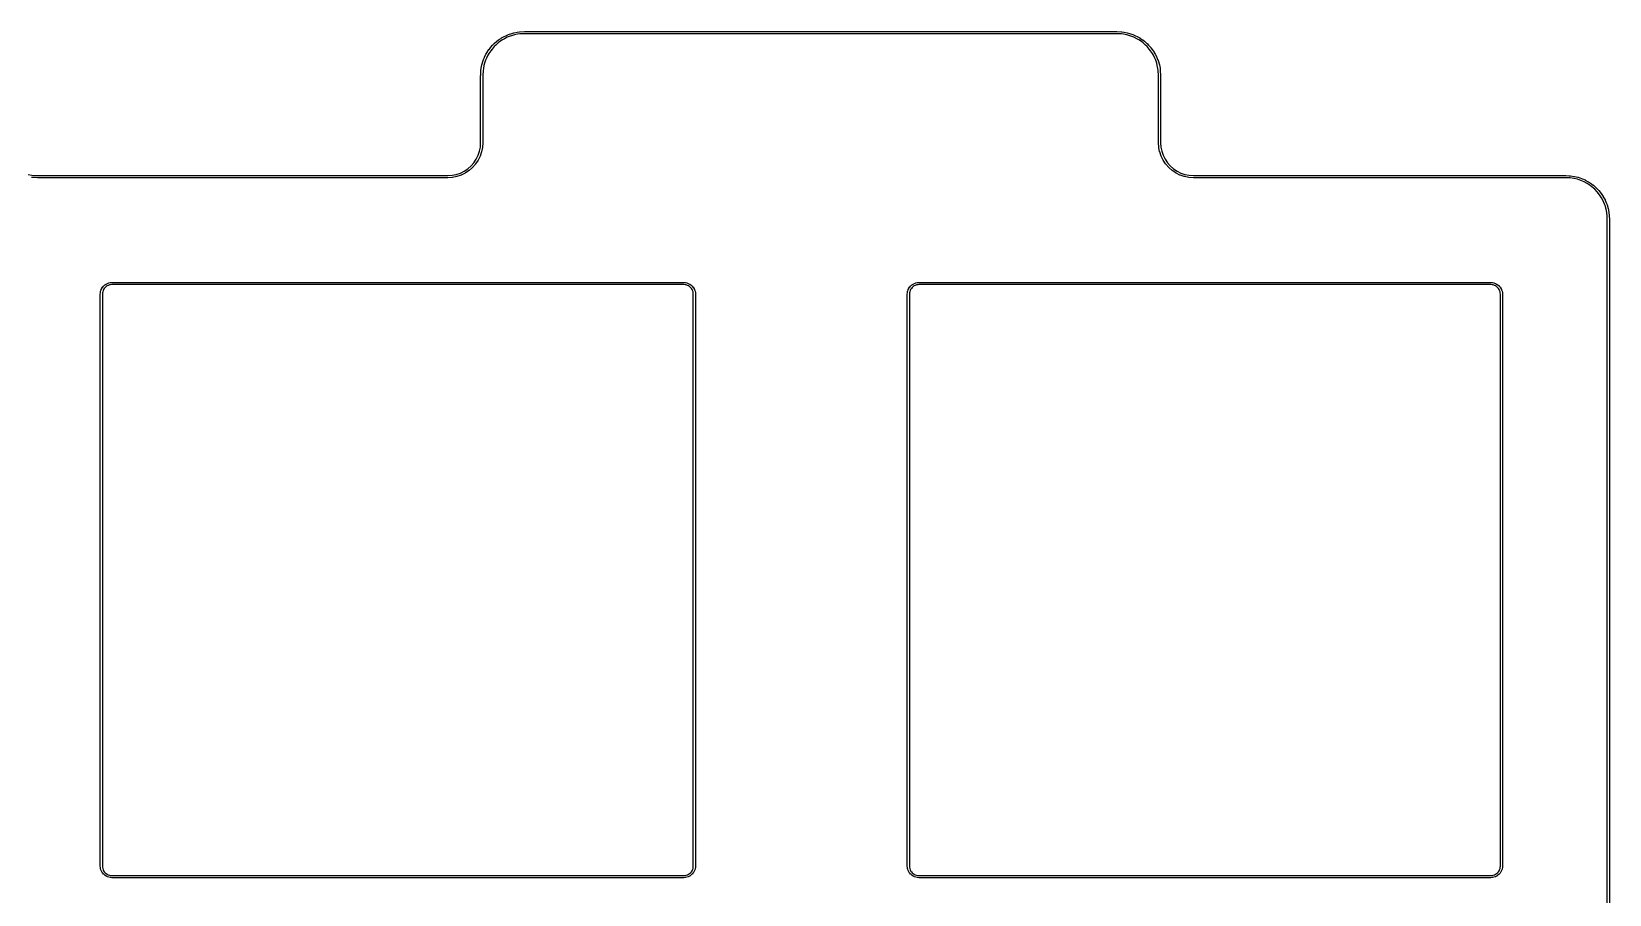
# Model space of a CAD drawing. Header units: millimetres. Extents: x 51 to 193, y -133 to -18.
# Drawn here: x 152.37 to 189.62, y -45.52 to -25.15 of the extents above; entities that cross this region are included whole.
import ezdxf

# ---------------------------------------------------------------- set-up
doc = ezdxf.new("R2010")
doc.units = ezdxf.units.MM
doc.layers.add('Edge.Cuts', color=254, linetype='CONTINUOUS', true_color=0xd0d2cd)

msp = doc.modelspace()

# ---------------------------------------------------------------- linework, layer by layer
at = {"layer": 'Edge.Cuts', "linetype": 'CONTINUOUS'}
for p, q in [((163.399125, -25.34631), (163.464334, -25.302739)), ((163.464334, -25.302739), (163.465101, -25.302421)), ((163.465101, -25.302421), (163.465724, -25.301875)), ((163.465724, -25.301875), (163.510988, -25.27574)), ((163.53527, -25.319455), (163.49144, -25.344761)), ((163.510988, -25.27574), (163.511773, -25.275473)), ((163.511773, -25.275473), (163.512431, -25.274969)), ((163.512431, -25.274969), (163.582771, -25.240282)), ((163.604152, -25.285487), (163.53527, -25.319455)), ((163.582771, -25.240282), (163.583571, -25.240067)), ((163.583571, -25.240067), (163.584261, -25.239607)), ((163.584261, -25.239607), (163.632549, -25.219605)), ((163.650935, -25.266109), (163.604152, -25.285487)), ((163.632549, -25.219605), (163.633362, -25.219443)), ((163.633362, -25.219443), (163.63408, -25.219029)), ((163.63408, -25.219029), (163.708346, -25.193819)), ((163.723643, -25.241427), (163.650935, -25.266109)), ((163.708346, -25.193819), (163.709168, -25.19371)), ((163.709168, -25.19371), (163.709912, -25.193344)), ((163.709912, -25.193344), (163.760397, -25.179817)), ((163.772538, -25.228326), (163.723643, -25.241427)), ((163.760397, -25.179817), (163.761222, -25.179762)), ((163.761222, -25.179762), (163.76199, -25.179445)), ((163.76199, -25.179445), (163.838911, -25.164144)), ((163.847869, -25.213342), (163.772538, -25.228326)), ((163.838911, -25.164144), (163.839741, -25.164144)), ((163.839741, -25.164144), (163.840525, -25.163878)), ((163.840525, -25.163878), (163.892344, -25.157056)), ((163.897962, -25.206747), (163.847869, -25.213342)), ((163.892344, -25.157056), (163.893261, -25.157116)), ((163.893261, -25.157116), (163.894154, -25.156884)), ((163.894154, -25.156884), (164.011637, -25.150042)), ((164.013823, -25.2), (163.897962, -25.206747)), ((164.011637, -25.150042), (164.012368, -25.150143)), ((164.012368, -25.150143), (164.013091, -25.15)), ((164.013091, -25.15), (177.986909, -25.15)), ((177.986177, -25.2), (164.013823, -25.2)), ((178.102037, -25.206747), (177.986177, -25.2)), ((177.986909, -25.15), (177.987631, -25.150143)), ((177.987631, -25.150143), (177.988362, -25.150042)), ((177.988362, -25.150042), (178.105846, -25.156884)), ((178.15213, -25.213342), (178.102037, -25.206747)), ((178.105846, -25.156884), (178.106738, -25.157116)), ((178.106738, -25.157116), (178.107656, -25.157056)), ((178.107656, -25.157056), (178.159475, -25.163878)), ((178.227461, -25.228326), (178.15213, -25.213342)), ((178.159475, -25.163878), (178.160259, -25.164144)), ((178.160259, -25.164144), (178.161089, -25.164144)), ((178.161089, -25.164144), (178.23801, -25.179445)), ((178.276356, -25.241427), (178.227461, -25.228326)), ((178.23801, -25.179445), (178.238777, -25.179762)), ((178.238777, -25.179762), (178.239603, -25.179817)), ((178.239603, -25.179817), (178.290088, -25.193344)), ((178.349069, -25.26611), (178.276356, -25.241427)), ((178.290088, -25.193344), (178.290831, -25.19371)), ((178.290831, -25.19371), (178.291654, -25.193819)), ((178.291654, -25.193819), (178.36592, -25.219029)), ((178.395847, -25.285487), (178.349069, -25.26611)), ((178.36592, -25.219029), (178.366637, -25.219443)), ((178.366637, -25.219443), (178.367451, -25.219605)), ((178.367451, -25.219605), (178.41574, -25.239607)), ((178.464728, -25.319454), (178.395847, -25.285487)), ((178.41574, -25.239607), (178.416429, -25.240067)), ((178.416429, -25.240067), (178.417229, -25.240282)), ((178.417229, -25.240282), (178.487569, -25.274969)), ((178.508569, -25.344768), (178.464728, -25.319454)), ((178.487569, -25.274969), (178.488228, -25.275474)), ((178.488228, -25.275474), (178.489012, -25.275741)), ((178.489012, -25.275741), (178.534276, -25.301875)), ((178.534276, -25.301875), (178.534897, -25.30242)), ((178.534897, -25.30242), (178.535665, -25.302738)), ((178.535665, -25.302738), (178.600875, -25.34631)), ((163.065282, -25.757771), (163.099969, -25.687431)), ((163.099969, -25.687431), (163.100474, -25.686771)), ((163.100474, -25.686771), (163.100741, -25.685988)), ((163.100741, -25.685988), (163.126875, -25.640724)), ((163.126875, -25.640724), (163.12742, -25.640102)), ((163.12742, -25.640102), (163.127738, -25.639335)), ((163.127738, -25.639335), (163.17131, -25.574125)), ((163.169768, -25.66643), (163.144454, -25.710271)), ((163.212426, -25.602587), (163.169768, -25.66643)), ((163.17131, -25.574125), (163.171896, -25.573538)), ((163.171896, -25.573538), (163.172263, -25.572795)), ((163.172263, -25.572795), (163.20408, -25.531329)), ((163.20408, -25.531329), (163.204703, -25.530782)), ((163.204703, -25.530782), (163.205118, -25.530064)), ((163.205118, -25.530064), (163.256829, -25.471099)), ((163.243248, -25.562417), (163.212426, -25.602587)), ((163.293872, -25.504691), (163.243248, -25.562417)), ((163.256829, -25.471099), (163.257486, -25.470594)), ((163.257486, -25.470594), (163.257947, -25.469905)), ((163.257947, -25.469905), (163.294906, -25.432947)), ((163.329676, -25.468886), (163.293872, -25.504691)), ((163.294906, -25.432947), (163.295593, -25.432487)), ((163.295593, -25.432487), (163.296099, -25.431829)), ((163.296099, -25.431829), (163.355065, -25.380118)), ((163.387417, -25.418248), (163.329676, -25.468886)), ((163.355065, -25.380118), (163.355781, -25.379704)), ((163.355781, -25.379704), (163.356329, -25.37908)), ((163.356329, -25.37908), (163.397795, -25.347263)), ((163.427584, -25.387428), (163.387417, -25.418248)), ((163.397795, -25.347263), (163.398538, -25.346896)), ((163.398538, -25.346896), (163.399125, -25.34631)), ((163.49144, -25.344761), (163.427584, -25.387428)), ((178.572412, -25.387426), (178.508569, -25.344768)), ((178.612582, -25.418248), (178.572412, -25.387426)), ((178.600875, -25.34631), (178.601461, -25.346896)), ((178.601461, -25.346896), (178.602205, -25.347263)), ((178.602205, -25.347263), (178.643671, -25.37908)), ((178.670308, -25.468872), (178.612582, -25.418248)), ((178.643671, -25.37908), (178.644217, -25.379703)), ((178.644217, -25.379703), (178.644936, -25.380118)), ((178.644936, -25.380118), (178.703901, -25.431829)), ((178.706113, -25.504676), (178.670308, -25.468872)), ((178.703901, -25.431829), (178.704405, -25.432486)), ((178.704405, -25.432486), (178.705095, -25.432947)), ((178.705095, -25.432947), (178.742053, -25.469906)), ((178.756751, -25.562417), (178.706113, -25.504676)), ((178.742053, -25.469906), (178.742512, -25.470593)), ((178.742512, -25.470593), (178.743171, -25.471099)), ((178.743171, -25.471099), (178.794882, -25.530065)), ((178.787571, -25.602584), (178.756751, -25.562417)), ((178.830238, -25.66644), (178.787571, -25.602584)), ((178.794882, -25.530065), (178.795295, -25.530781)), ((178.795295, -25.530781), (178.79592, -25.531329)), ((178.79592, -25.531329), (178.827737, -25.572795)), ((178.827737, -25.572795), (178.828103, -25.573538)), ((178.828103, -25.573538), (178.82869, -25.574125)), ((178.82869, -25.574125), (178.872261, -25.639334)), ((178.855544, -25.71027), (178.830238, -25.66644)), ((178.872261, -25.639334), (178.872578, -25.640101)), ((178.872578, -25.640101), (178.873125, -25.640724)), ((178.873125, -25.640724), (178.89926, -25.685988)), ((178.89926, -25.685988), (178.899526, -25.686773)), ((178.899526, -25.686773), (178.900031, -25.687431)), ((178.900031, -25.687431), (178.934718, -25.757771)), ((162.975042, -26.186638), (162.981884, -26.069154)), ((162.981884, -26.069154), (162.982116, -26.068261)), ((162.982056, -26.067344), (162.988878, -26.015525)), ((162.982116, -26.068261), (162.982056, -26.067344)), ((162.988878, -26.015525), (162.989144, -26.014741)), ((162.989144, -26.013911), (163.004445, -25.93699)), ((162.989144, -26.014741), (162.989144, -26.013911)), ((163.004445, -25.93699), (163.004762, -25.936222)), ((163.004762, -25.936222), (163.004817, -25.935397)), ((163.004817, -25.935397), (163.018344, -25.884912)), ((163.018344, -25.884912), (163.01871, -25.884168)), ((163.01871, -25.884168), (163.018819, -25.883346)), ((163.018819, -25.883346), (163.044029, -25.80908)), ((163.038342, -26.022869), (163.031747, -26.072962)), ((163.053326, -25.947538), (163.038342, -26.022869)), ((163.044029, -25.80908), (163.044443, -25.808362)), ((163.044443, -25.808362), (163.044605, -25.807549)), ((163.044605, -25.807549), (163.064607, -25.75926)), ((163.066427, -25.898643), (163.053326, -25.947538)), ((163.064607, -25.75926), (163.065067, -25.75857)), ((163.065067, -25.75857), (163.065282, -25.757771)), ((163.09111, -25.82593), (163.066427, -25.898643)), ((163.110487, -25.779152), (163.09111, -25.82593)), ((163.144454, -25.710271), (163.110487, -25.779152)), ((178.889512, -25.779152), (178.855544, -25.71027)), ((178.90889, -25.825935), (178.889512, -25.779152)), ((178.933572, -25.898643), (178.90889, -25.825935)), ((178.946673, -25.947538), (178.933572, -25.898643)), ((178.934718, -25.757771), (178.934932, -25.758571)), ((178.934932, -25.758571), (178.935393, -25.759261)), ((178.935393, -25.759261), (178.955395, -25.807549)), ((178.961657, -26.022869), (178.946673, -25.947538)), ((178.955395, -25.807549), (178.955556, -25.808362)), ((178.955556, -25.808362), (178.955971, -25.80908)), ((178.955971, -25.80908), (178.981181, -25.883346)), ((178.968252, -26.072962), (178.961657, -26.022869)), ((178.981181, -25.883346), (178.981289, -25.884168)), ((178.981289, -25.884168), (178.981656, -25.884912)), ((178.981656, -25.884912), (178.995183, -25.935397)), ((178.995183, -25.935397), (178.995237, -25.936222)), ((178.995237, -25.936222), (178.995555, -25.93699)), ((178.995555, -25.93699), (179.010856, -26.013911)), ((179.010856, -26.013911), (179.010856, -26.014741)), ((179.010856, -26.014741), (179.011122, -26.015525)), ((179.011122, -26.015525), (179.017944, -26.067344)), ((179.017944, -26.067344), (179.017883, -26.068261)), ((179.017883, -26.068261), (179.018116, -26.069154)), ((179.018116, -26.069154), (179.024958, -26.186637)), ((162.975, -26.188091), (162.975143, -26.187368)), ((162.975, -27.774188), (162.975, -26.188091)), ((162.975143, -26.187368), (162.975042, -26.186638)), ((163.031747, -26.072962), (163.025, -26.188822)), ((163.025, -26.188822), (163.025, -27.775)), ((178.975, -26.188822), (178.968252, -26.072962)), ((178.975, -27.775), (178.975, -26.188822)), ((179.024958, -26.186637), (179.024856, -26.187368)), ((179.024856, -26.187368), (179.025, -26.188091)), ((179.025, -26.188091), (179.025, -27.774188)), ((162.948539, -27.975574), (162.968317, -27.876143)), ((162.968317, -27.876143), (162.975, -27.774188)), ((163.017676, -27.884298), (162.997261, -27.986932)), ((163.018102, -27.881056), (163.017676, -27.882646)), ((163.017676, -27.882646), (163.017676, -27.884298)), ((163.024946, -27.776635), (163.018102, -27.881056)), ((163.025, -27.775), (163.024837, -27.775814)), ((163.024837, -27.775814), (163.024946, -27.776635)), ((178.975162, -27.775814), (178.975, -27.775)), ((178.975054, -27.776635), (178.975162, -27.775814)), ((178.981898, -27.881056), (178.975054, -27.776635)), ((178.982324, -27.882646), (178.981898, -27.881056)), ((178.982324, -27.884298), (178.982324, -27.882646)), ((179.002739, -27.986933), (178.982324, -27.884298)), ((179.025, -27.774188), (179.031682, -27.876144)), ((179.031682, -27.876144), (179.05146, -27.975574)), ((162.747969, -28.322969), (162.814807, -28.246756)), ((162.853479, -28.278493), (162.784481, -28.357169)), ((162.814807, -28.246756), (162.871124, -28.162469)), ((162.854303, -28.277064), (162.853479, -28.278493)), ((162.85547, -28.275898), (162.854303, -28.277064)), ((162.913607, -28.188889), (162.85547, -28.275898)), ((162.871124, -28.162469), (162.915958, -28.071557)), ((162.914238, -28.187365), (162.913607, -28.188889)), ((162.915242, -28.186057), (162.914238, -28.187365)), ((162.961526, -28.092204), (162.915242, -28.186057)), ((162.915958, -28.071557), (162.948539, -27.975574)), ((162.961952, -28.09061), (162.961526, -28.092204)), ((162.962777, -28.089183), (162.961952, -28.09061)), ((162.996414, -27.990091), (162.962777, -28.089183)), ((162.996628, -27.988457), (162.996414, -27.990091)), ((162.997261, -27.986932), (162.996628, -27.988457)), ((179.003371, -27.988459), (179.002739, -27.986933)), ((179.003586, -27.990091), (179.003371, -27.988459)), ((179.037223, -28.089183), (179.003586, -27.990091)), ((179.038047, -28.09061), (179.037223, -28.089183)), ((179.038474, -28.092204), (179.038047, -28.09061)), ((179.084758, -28.186057), (179.038474, -28.092204)), ((179.05146, -27.975574), (179.084041, -28.071557)), ((179.084041, -28.071557), (179.128877, -28.162473)), ((179.085761, -28.187365), (179.084758, -28.186057)), ((179.086393, -28.188889), (179.085761, -28.187365)), ((179.14453, -28.275899), (179.086393, -28.188889)), ((179.128877, -28.162473), (179.185192, -28.246756)), ((179.145697, -28.277066), (179.14453, -28.275899)), ((179.146521, -28.278493), (179.145697, -28.277066)), ((179.215519, -28.357169), (179.146521, -28.278493)), ((179.185192, -28.246756), (179.25203, -28.322969)), ((152.292448, -28.52777), (152.376369, -28.541816)), ((152.440562, -28.597623), (152.371035, -28.591541)), ((152.376369, -28.541816), (152.444234, -28.547753)), ((152.441248, -28.597547), (152.440562, -28.597623)), ((152.441922, -28.597705), (152.441248, -28.597547)), ((152.511638, -28.599987), (152.441922, -28.597705)), ((152.444234, -28.547753), (152.512877, -28.55)), ((152.512049, -28.599919), (152.511638, -28.599987)), ((152.512456, -28.6), (152.512049, -28.599919)), ((162.2, -28.6), (152.512456, -28.6)), ((152.512877, -28.55), (162.199189, -28.55)), ((162.199189, -28.55), (162.301144, -28.543317)), ((162.200814, -28.599837), (162.2, -28.6)), ((162.201635, -28.599946), (162.200814, -28.599837)), ((162.306056, -28.593102), (162.201635, -28.599946)), ((162.301144, -28.543317), (162.400574, -28.523539)), ((162.307646, -28.592676), (162.306056, -28.593102)), ((162.309298, -28.592676), (162.307646, -28.592676)), ((162.411933, -28.572261), (162.309298, -28.592676)), ((162.400574, -28.523539), (162.496557, -28.490958)), ((162.413459, -28.571628), (162.411933, -28.572261)), ((162.415091, -28.571414), (162.413459, -28.571628)), ((162.514183, -28.537777), (162.415091, -28.571414)), ((162.496557, -28.490958), (162.587473, -28.446122)), ((162.51561, -28.536952), (162.514183, -28.537777)), ((162.517204, -28.536526), (162.51561, -28.536952)), ((162.611057, -28.490242), (162.517204, -28.536526)), ((162.587473, -28.446122), (162.671756, -28.389807)), ((162.612365, -28.489238), (162.611057, -28.490242)), ((162.613889, -28.488607), (162.612365, -28.489238)), ((162.700899, -28.43047), (162.613889, -28.488607)), ((162.671756, -28.389807), (162.747969, -28.322969)), ((162.702066, -28.429302), (162.700899, -28.43047)), ((162.703493, -28.428479), (162.702066, -28.429302)), ((162.782169, -28.359481), (162.703493, -28.428479)), ((162.783172, -28.358172), (162.782169, -28.359481)), ((162.784481, -28.357169), (162.783172, -28.358172)), ((179.216827, -28.358172), (179.215519, -28.357169)), ((179.217831, -28.359481), (179.216827, -28.358172)), ((179.296507, -28.428479), (179.217831, -28.359481)), ((179.25203, -28.322969), (179.328243, -28.389807)), ((179.297935, -28.429303), (179.296507, -28.428479)), ((179.299102, -28.43047), (179.297935, -28.429303)), ((179.386111, -28.488607), (179.299102, -28.43047)), ((179.328243, -28.389807), (179.41253, -28.446124)), ((179.387634, -28.489238), (179.386111, -28.488607)), ((179.388943, -28.490242), (179.387634, -28.489238)), ((179.482796, -28.536526), (179.388943, -28.490242)), ((179.41253, -28.446124), (179.503442, -28.490958)), ((179.484389, -28.536952), (179.482796, -28.536526)), ((179.485817, -28.537777), (179.484389, -28.536952)), ((179.584909, -28.571414), (179.485817, -28.537777)), ((179.503442, -28.490958), (179.599425, -28.523539)), ((179.586542, -28.571628), (179.584909, -28.571414)), ((179.588068, -28.572261), (179.586542, -28.571628)), ((179.690702, -28.592676), (179.588068, -28.572261)), ((179.599425, -28.523539), (179.698856, -28.543317)), ((179.692354, -28.592676), (179.690702, -28.592676)), ((179.693944, -28.593102), (179.692354, -28.592676)), ((179.798365, -28.599946), (179.693944, -28.593102)), ((179.698856, -28.543317), (179.800811, -28.55)), ((179.799185, -28.599837), (179.798365, -28.599946)), ((179.8, -28.6), (179.799185, -28.599837)), ((188.585794, -28.6), (179.8, -28.6)), ((179.800811, -28.55), (188.586273, -28.55)), ((188.663133, -28.603001), (188.585794, -28.6)), ((188.586273, -28.55), (188.586756, -28.550096)), ((188.586756, -28.550096), (188.587242, -28.550019)), ((188.587242, -28.550019), (188.665685, -28.553063)), ((188.696532, -28.605923), (188.663133, -28.603001)), ((188.665685, -28.553063), (188.666282, -28.553206)), ((188.666282, -28.553206), (188.666895, -28.553139)), ((188.666895, -28.553139), (188.701642, -28.556179)), ((188.780925, -28.618536), (188.696532, -28.605923)), ((188.701642, -28.556179), (188.702386, -28.556396)), ((188.702386, -28.556396), (188.703158, -28.556359)), ((188.703158, -28.556359), (188.789386, -28.569245)), ((188.863569, -28.638377), (188.780925, -28.618536)), ((188.789386, -28.569245), (188.790424, -28.569617)), ((188.790424, -28.569617), (188.791527, -28.569661)), ((188.791527, -28.569661), (188.876303, -28.590014)), ((188.944174, -28.665346), (188.863569, -28.638377)), ((188.876303, -28.590014), (188.877304, -28.590475)), ((188.877304, -28.590475), (188.878399, -28.590615)), ((188.878399, -28.590615), (188.96108, -28.618279)), ((189.022132, -28.699243), (188.944174, -28.665346)), ((188.96108, -28.618279), (188.962036, -28.618825)), ((188.962036, -28.618825), (188.963117, -28.61906)), ((188.963117, -28.61906), (189.043071, -28.653825)), ((189.043071, -28.653825), (189.043979, -28.654455)), ((189.043979, -28.654455), (189.045031, -28.654782)), ((189.045031, -28.654782), (189.121651, -28.696384)), ((189.096833, -28.739803), (189.022132, -28.699243)), ((189.167893, -28.786835), (189.096833, -28.739803)), ((189.121651, -28.696384), (189.122499, -28.697089)), ((189.122499, -28.697089), (189.12352, -28.697507)), ((189.12352, -28.697507), (189.196223, -28.745627)), ((189.208023, -28.817628), (189.167893, -28.786835)), ((189.196223, -28.745627), (189.196849, -28.746248)), ((189.196849, -28.746248), (189.197644, -28.74664)), ((189.197644, -28.74664), (189.239158, -28.778495)), ((189.271853, -28.874099), (189.208023, -28.817628)), ((189.239158, -28.778495), (189.23974, -28.779159)), ((189.23974, -28.779159), (189.240505, -28.779605)), ((189.240505, -28.779605), (189.305803, -28.837376)), ((189.330365, -28.935758), (189.271853, -28.874099)), ((189.305803, -28.837376), (189.306471, -28.838255)), ((189.306471, -28.838255), (189.307371, -28.838891)), ((189.307371, -28.838891), (189.367386, -28.902133)), ((189.383283, -29.002285), (189.330365, -28.935758)), ((189.367386, -28.902133), (189.367974, -28.903066)), ((189.367974, -28.903066), (189.368817, -28.903779)), ((189.368817, -28.903779), (189.423091, -28.972012)), ((189.430196, -29.073166), (189.383283, -29.002285)), ((189.423091, -28.972012), (189.423596, -28.972993)), ((189.423596, -28.972993), (189.424373, -28.973777)), ((189.424373, -28.973777), (189.472493, -29.04648)), ((189.472493, -29.04648), (189.47291, -29.0475)), ((189.47291, -29.0475), (189.473616, -29.048349)), ((189.473616, -29.048349), (189.515218, -29.124969)), ((189.470752, -29.147858), (189.430196, -29.073166)), ((189.504787, -29.226135), (189.470752, -29.147858)), ((189.516193, -29.257476), (189.504787, -29.226135)), ((189.515218, -29.124969), (189.515544, -29.12602)), ((189.515544, -29.12602), (189.516175, -29.126929)), ((189.516175, -29.126929), (189.550939, -29.206883)), ((189.540424, -29.339282), (189.516193, -29.257476)), ((189.55737, -29.422575), (189.540424, -29.339282)), ((189.550939, -29.206883), (189.551103, -29.20764)), ((189.551103, -29.20764), (189.551505, -29.208302)), ((189.551505, -29.208302), (189.563434, -29.241078)), ((189.567011, -29.507185), (189.55737, -29.422575)), ((189.563434, -29.241078), (189.563551, -29.241843)), ((189.563551, -29.241843), (189.563912, -29.242528)), ((189.563912, -29.242528), (189.588674, -29.326122)), ((189.588674, -29.326122), (189.588774, -29.32722)), ((189.588774, -29.32722), (189.589202, -29.328239)), ((189.589202, -29.328239), (189.606584, -29.413675)), ((189.606584, -29.413675), (189.606588, -29.414779)), ((189.606588, -29.414779), (189.606925, -29.415829)), ((189.606925, -29.415829), (189.616795, -29.502453)), ((189.57, -29.584206), (189.567011, -29.507185)), ((189.57, -65.2), (189.57, -29.584206)), ((189.616795, -29.502453), (189.616716, -29.503395)), ((189.616716, -29.503395), (189.616937, -29.504315)), ((189.616937, -29.504315), (189.619981, -29.582758)), ((189.619981, -29.582758), (189.619903, -29.583243)), ((189.619903, -29.583243), (189.62, -29.583727)), ((189.62, -29.583727), (189.62, -65.199188)), ((153.997619, -31.312491), (154.003999, -31.280418)), ((154.003999, -31.280418), (154.004631, -31.278892)), ((154.004631, -31.278892), (154.004846, -31.277259)), ((154.004846, -31.277259), (154.015357, -31.246294)), ((154.015357, -31.246294), (154.01618, -31.244868)), ((154.01618, -31.244868), (154.016608, -31.243271)), ((154.016608, -31.243271), (154.031073, -31.213942)), ((154.031073, -31.213942), (154.032075, -31.212635)), ((154.032075, -31.212635), (154.032707, -31.211111)), ((154.032707, -31.211111), (154.050875, -31.183921)), ((154.050875, -31.183921), (154.052042, -31.182753)), ((154.052042, -31.182753), (154.052866, -31.181327)), ((154.062174, -31.263921), (154.05272, -31.291773)), ((154.052866, -31.181327), (154.074427, -31.15674)), ((154.07519, -31.237527), (154.062174, -31.263921)), ((154.074427, -31.15674), (154.075736, -31.155735)), ((154.091543, -31.213055), (154.07519, -31.237527)), ((154.075736, -31.155735), (154.07674, -31.154427)), ((154.07674, -31.154427), (154.101327, -31.132865)), ((154.110942, -31.190934), (154.091543, -31.213055)), ((154.101327, -31.132865), (154.102755, -31.13204)), ((154.102755, -31.13204), (154.103921, -31.130875)), ((154.103921, -31.130875), (154.13111, -31.112707)), ((154.133058, -31.17154), (154.110942, -31.190934)), ((154.13111, -31.112707), (154.132634, -31.112075)), ((154.132634, -31.112075), (154.133942, -31.111072)), ((154.157524, -31.155192), (154.133058, -31.17154)), ((154.133942, -31.111072), (154.163272, -31.096608)), ((154.183915, -31.142176), (154.157524, -31.155192)), ((154.163272, -31.096608), (154.164866, -31.09618)), ((154.164866, -31.09618), (154.166293, -31.095357)), ((154.166293, -31.095357), (154.197259, -31.084846)), ((154.211772, -31.13272), (154.183915, -31.142176)), ((154.197259, -31.084846), (154.198892, -31.084631)), ((154.198892, -31.084631), (154.200418, -31.083999)), ((154.200418, -31.083999), (154.23249, -31.077619)), ((154.240644, -31.126977), (154.211772, -31.13272)), ((154.23249, -31.077619), (154.234143, -31.077619)), ((154.234143, -31.077619), (154.235733, -31.077193)), ((154.235733, -31.077193), (154.268365, -31.075054)), ((154.270811, -31.125), (154.240644, -31.126977)), ((154.268365, -31.075054), (154.269185, -31.075162)), ((154.269185, -31.075162), (154.27, -31.075)), ((154.27, -31.075), (167.77, -31.075)), ((167.769189, -31.125), (154.270811, -31.125)), ((167.799355, -31.126977), (167.769189, -31.125)), ((167.77, -31.075), (167.770814, -31.075162)), ((167.770814, -31.075162), (167.771635, -31.075054)), ((167.771635, -31.075054), (167.804267, -31.077193)), ((167.828226, -31.13272), (167.799355, -31.126977)), ((167.804267, -31.077193), (167.805857, -31.077619)), ((167.805857, -31.077619), (167.807509, -31.077619)), ((167.807509, -31.077619), (167.839582, -31.083999)), ((167.856078, -31.142174), (167.828226, -31.13272)), ((167.839582, -31.083999), (167.841107, -31.084631)), ((167.841107, -31.084631), (167.842741, -31.084846)), ((167.842741, -31.084846), (167.873706, -31.095357)), ((167.882472, -31.15519), (167.856078, -31.142174)), ((167.873706, -31.095357), (167.875131, -31.09618)), ((167.875131, -31.09618), (167.876729, -31.096608)), ((167.876729, -31.096608), (167.906058, -31.111073)), ((167.906944, -31.171543), (167.882472, -31.15519)), ((167.906058, -31.111073), (167.907364, -31.112075)), ((167.929065, -31.190942), (167.906944, -31.171543)), ((167.907364, -31.112075), (167.908889, -31.112707)), ((167.908889, -31.112707), (167.936079, -31.130875)), ((167.948459, -31.213058), (167.929065, -31.190942)), ((167.936079, -31.130875), (167.937246, -31.132042)), ((167.937246, -31.132042), (167.938673, -31.132866)), ((167.938673, -31.132866), (167.96326, -31.154427)), ((167.964807, -31.237524), (167.948459, -31.213058)), ((167.96326, -31.154427), (167.964264, -31.155736)), ((167.964264, -31.155736), (167.965573, -31.15674)), ((167.977823, -31.263915), (167.964807, -31.237524)), ((167.965573, -31.15674), (167.987135, -31.181327)), ((167.987279, -31.291772), (167.977823, -31.263915)), ((167.987135, -31.181327), (167.987959, -31.182755)), ((167.987959, -31.182755), (167.989125, -31.183921)), ((167.989125, -31.183921), (168.007293, -31.21111)), ((168.007293, -31.21111), (168.007924, -31.212634)), ((168.007924, -31.212634), (168.008928, -31.213942)), ((168.008928, -31.213942), (168.023392, -31.243272)), ((168.023392, -31.243272), (168.023819, -31.244866)), ((168.023819, -31.244866), (168.024643, -31.246293)), ((168.024643, -31.246293), (168.035154, -31.277259)), ((168.035154, -31.277259), (168.035368, -31.278892)), ((168.035368, -31.278892), (168.036001, -31.280418)), ((168.036001, -31.280418), (168.042381, -31.31249)), ((173.047619, -31.312491), (173.053999, -31.280418)), ((173.053999, -31.280418), (173.054631, -31.278892)), ((173.054631, -31.278892), (173.054846, -31.277259)), ((173.054846, -31.277259), (173.065357, -31.246294)), ((173.065357, -31.246294), (173.06618, -31.244868)), ((173.06618, -31.244868), (173.066608, -31.243271)), ((173.066608, -31.243271), (173.081073, -31.213942)), ((173.081073, -31.213942), (173.082075, -31.212635)), ((173.082075, -31.212635), (173.082707, -31.211111)), ((173.082707, -31.211111), (173.100875, -31.183921)), ((173.100875, -31.183921), (173.102042, -31.182753)), ((173.102042, -31.182753), (173.102866, -31.181327)), ((173.112174, -31.263921), (173.10272, -31.291773)), ((173.102866, -31.181327), (173.124427, -31.15674)), ((173.12519, -31.237527), (173.112174, -31.263921)), ((173.124427, -31.15674), (173.125736, -31.155735)), ((173.141543, -31.213055), (173.12519, -31.237527)), ((173.125736, -31.155735), (173.12674, -31.154427)), ((173.12674, -31.154427), (173.151327, -31.132865)), ((173.160942, -31.190934), (173.141543, -31.213055)), ((173.151327, -31.132865), (173.152755, -31.13204)), ((173.152755, -31.13204), (173.153921, -31.130875)), ((173.153921, -31.130875), (173.18111, -31.112707)), ((173.183058, -31.17154), (173.160942, -31.190934)), ((173.18111, -31.112707), (173.182634, -31.112075)), ((173.182634, -31.112075), (173.183942, -31.111072)), ((173.207524, -31.155192), (173.183058, -31.17154)), ((173.183942, -31.111072), (173.213272, -31.096608)), ((173.233915, -31.142176), (173.207524, -31.155192)), ((173.213272, -31.096608), (173.214866, -31.09618)), ((173.214866, -31.09618), (173.216293, -31.095357)), ((173.216293, -31.095357), (173.247259, -31.084846)), ((173.261772, -31.13272), (173.233915, -31.142176)), ((173.247259, -31.084846), (173.248892, -31.084631)), ((173.248892, -31.084631), (173.250418, -31.083999)), ((173.250418, -31.083999), (173.28249, -31.077619)), ((173.290644, -31.126977), (173.261772, -31.13272)), ((173.28249, -31.077619), (173.284143, -31.077619)), ((173.284143, -31.077619), (173.285733, -31.077193)), ((173.285733, -31.077193), (173.318365, -31.075054)), ((173.320811, -31.125), (173.290644, -31.126977)), ((173.318365, -31.075054), (173.319185, -31.075162)), ((173.319185, -31.075162), (173.32, -31.075)), ((173.32, -31.075), (186.82, -31.075)), ((186.819189, -31.125), (173.320811, -31.125)), ((186.849355, -31.126977), (186.819189, -31.125)), ((186.82, -31.075), (186.820814, -31.075162)), ((186.820814, -31.075162), (186.821635, -31.075054)), ((186.821635, -31.075054), (186.854267, -31.077193)), ((186.878226, -31.13272), (186.849355, -31.126977)), ((186.854267, -31.077193), (186.855857, -31.077619)), ((186.855857, -31.077619), (186.857509, -31.077619)), ((186.857509, -31.077619), (186.889582, -31.083999)), ((186.906078, -31.142174), (186.878226, -31.13272)), ((186.889582, -31.083999), (186.891107, -31.084631)), ((186.891107, -31.084631), (186.892741, -31.084846)), ((186.892741, -31.084846), (186.923706, -31.095357)), ((186.932472, -31.15519), (186.906078, -31.142174)), ((186.923706, -31.095357), (186.925131, -31.09618)), ((186.925131, -31.09618), (186.926729, -31.096608)), ((186.926729, -31.096608), (186.956058, -31.111073)), ((186.956944, -31.171543), (186.932472, -31.15519)), ((186.956058, -31.111073), (186.957364, -31.112075)), ((186.979065, -31.190942), (186.956944, -31.171543)), ((186.957364, -31.112075), (186.958889, -31.112707)), ((186.958889, -31.112707), (186.986079, -31.130875)), ((186.998459, -31.213058), (186.979065, -31.190942)), ((186.986079, -31.130875), (186.987246, -31.132042)), ((186.987246, -31.132042), (186.988673, -31.132866)), ((186.988673, -31.132866), (187.01326, -31.154427)), ((187.014807, -31.237524), (186.998459, -31.213058)), ((187.01326, -31.154427), (187.014264, -31.155736)), ((187.014264, -31.155736), (187.015573, -31.15674)), ((187.027823, -31.263915), (187.014807, -31.237524)), ((187.015573, -31.15674), (187.037135, -31.181327)), ((187.037279, -31.291772), (187.027823, -31.263915)), ((187.037135, -31.181327), (187.037959, -31.182755)), ((187.037959, -31.182755), (187.039125, -31.183921)), ((187.039125, -31.183921), (187.057293, -31.21111)), ((187.057293, -31.21111), (187.057924, -31.212634)), ((187.057924, -31.212634), (187.058928, -31.213942)), ((187.058928, -31.213942), (187.073392, -31.243272)), ((187.073392, -31.243272), (187.073819, -31.244866)), ((187.073819, -31.244866), (187.074643, -31.246293)), ((187.074643, -31.246293), (187.085154, -31.277259)), ((187.085154, -31.277259), (187.085368, -31.278892)), ((187.085368, -31.278892), (187.086001, -31.280418)), ((187.086001, -31.280418), (187.092381, -31.31249)), ((153.995, -31.35), (153.995162, -31.349185)), ((153.995, -44.85), (153.995, -31.35)), ((153.995054, -31.348365), (153.997193, -31.315733)), ((153.995162, -31.349185), (153.995054, -31.348365)), ((153.997193, -31.315733), (153.997619, -31.314142)), ((153.997619, -31.314142), (153.997619, -31.312491)), ((154.046977, -31.320644), (154.045, -31.350811)), ((154.045, -31.350811), (154.045, -44.849188)), ((154.05272, -31.291773), (154.046977, -31.320644)), ((167.993022, -31.320644), (167.987279, -31.291772)), ((167.995, -31.350811), (167.993022, -31.320644)), ((167.995, -44.849188), (167.995, -31.350811)), ((168.042381, -31.31249), (168.042381, -31.314142)), ((168.042381, -31.314142), (168.042807, -31.315733)), ((168.042807, -31.315733), (168.044946, -31.348365)), ((168.044946, -31.348365), (168.044837, -31.349185)), ((168.044837, -31.349185), (168.045, -31.35)), ((168.045, -31.35), (168.045, -44.85)), ((173.045, -31.35), (173.045162, -31.349185)), ((173.045, -44.85), (173.045, -31.35)), ((173.045054, -31.348365), (173.047193, -31.315733)), ((173.045162, -31.349185), (173.045054, -31.348365)), ((173.047193, -31.315733), (173.047619, -31.314142)), ((173.047619, -31.314142), (173.047619, -31.312491)), ((173.096977, -31.320644), (173.095, -31.350811)), ((173.095, -31.350811), (173.095, -44.849188)), ((173.10272, -31.291773), (173.096977, -31.320644)), ((187.043022, -31.320644), (187.037279, -31.291772)), ((187.045, -31.350811), (187.043022, -31.320644)), ((187.045, -44.849188), (187.045, -31.350811)), ((187.092381, -31.31249), (187.092381, -31.314142)), ((187.092381, -31.314142), (187.092807, -31.315733)), ((187.092807, -31.315733), (187.094946, -31.348365)), ((187.094946, -31.348365), (187.094837, -31.349185)), ((187.094837, -31.349185), (187.095, -31.35)), ((187.095, -31.35), (187.095, -44.85)), ((153.995162, -44.850814), (153.995, -44.85)), ((153.995054, -44.851635), (153.995162, -44.850814)), ((153.997193, -44.884267), (153.995054, -44.851635)), ((153.997619, -44.885857), (153.997193, -44.884267)), ((153.997619, -44.887509), (153.997619, -44.885857)), ((154.003999, -44.919582), (153.997619, -44.887509)), ((154.004631, -44.921107), (154.003999, -44.919582)), ((154.004846, -44.922741), (154.004631, -44.921107)), ((154.015357, -44.953706), (154.004846, -44.922741)), ((154.01618, -44.955131), (154.015357, -44.953706)), ((154.016608, -44.956729), (154.01618, -44.955131)), ((154.031073, -44.986058), (154.016608, -44.956729)), ((154.032075, -44.987364), (154.031073, -44.986058)), ((154.032707, -44.988889), (154.032075, -44.987364)), ((154.050875, -45.016079), (154.032707, -44.988889)), ((154.045, -44.849188), (154.046977, -44.879355)), ((154.046977, -44.879355), (154.05272, -44.908226)), ((154.052042, -45.017246), (154.050875, -45.016079)), ((154.052866, -45.018673), (154.052042, -45.017246)), ((154.05272, -44.908226), (154.062174, -44.936078)), ((154.074427, -45.04326), (154.052866, -45.018673)), ((154.062174, -44.936078), (154.07519, -44.962472)), ((154.075736, -45.044264), (154.074427, -45.04326)), ((154.07519, -44.962472), (154.091543, -44.986944)), ((154.07674, -45.045573), (154.075736, -45.044264)), ((154.101327, -45.067135), (154.07674, -45.045573)), ((154.091543, -44.986944), (154.110942, -45.009065)), ((154.102755, -45.067959), (154.101327, -45.067135)), ((154.103921, -45.069125), (154.102755, -45.067959)), ((154.110942, -45.009065), (154.133058, -45.028459)), ((154.133058, -45.028459), (154.157524, -45.044807)), ((154.157524, -45.044807), (154.183915, -45.057823)), ((154.183915, -45.057823), (154.211772, -45.067279)), ((154.211772, -45.067279), (154.240644, -45.073022)), ((167.799355, -45.073022), (167.828226, -45.067279)), ((167.828226, -45.067279), (167.856078, -45.057825)), ((167.856078, -45.057825), (167.882472, -45.044809)), ((167.882472, -45.044809), (167.906944, -45.028456)), ((167.906944, -45.028456), (167.929065, -45.009057)), ((167.929065, -45.009057), (167.948459, -44.986941)), ((167.937246, -45.067957), (167.936079, -45.069125)), ((167.938673, -45.067134), (167.937246, -45.067957)), ((167.96326, -45.045573), (167.938673, -45.067134)), ((167.948459, -44.986941), (167.964807, -44.962475)), ((167.964264, -45.044263), (167.96326, -45.045573)), ((167.965573, -45.04326), (167.964264, -45.044263)), ((167.964807, -44.962475), (167.977823, -44.936084)), ((167.987135, -45.018673), (167.965573, -45.04326)), ((167.977823, -44.936084), (167.987279, -44.908227)), ((167.987959, -45.017244), (167.987135, -45.018673)), ((167.987279, -44.908227), (167.993022, -44.879355)), ((167.989125, -45.016079), (167.987959, -45.017244)), ((168.007293, -44.98889), (167.989125, -45.016079)), ((167.993022, -44.879355), (167.995, -44.849188)), ((168.007924, -44.987365), (168.007293, -44.98889)), ((168.008928, -44.986058), (168.007924, -44.987365)), ((168.023392, -44.956728), (168.008928, -44.986058)), ((168.023819, -44.955133), (168.023392, -44.956728)), ((168.024643, -44.953707), (168.023819, -44.955133)), ((168.035154, -44.922741), (168.024643, -44.953707)), ((168.035368, -44.921107), (168.035154, -44.922741)), ((168.036001, -44.919582), (168.035368, -44.921107)), ((168.042381, -44.88751), (168.036001, -44.919582)), ((168.042807, -44.884267), (168.042381, -44.885857)), ((168.042381, -44.885857), (168.042381, -44.88751)), ((168.044946, -44.851635), (168.042807, -44.884267)), ((168.045, -44.85), (168.044837, -44.850814)), ((168.044837, -44.850814), (168.044946, -44.851635)), ((173.045162, -44.850814), (173.045, -44.85)), ((173.045054, -44.851635), (173.045162, -44.850814)), ((173.047193, -44.884267), (173.045054, -44.851635)), ((173.047619, -44.885857), (173.047193, -44.884267)), ((173.047619, -44.887509), (173.047619, -44.885857)), ((173.053999, -44.919582), (173.047619, -44.887509)), ((173.054631, -44.921107), (173.053999, -44.919582)), ((173.054846, -44.922741), (173.054631, -44.921107)), ((173.065357, -44.953706), (173.054846, -44.922741)), ((173.06618, -44.955131), (173.065357, -44.953706)), ((173.066608, -44.956729), (173.06618, -44.955131)), ((173.081073, -44.986058), (173.066608, -44.956729)), ((173.082075, -44.987364), (173.081073, -44.986058)), ((173.082707, -44.988889), (173.082075, -44.987364)), ((173.100875, -45.016079), (173.082707, -44.988889)), ((173.095, -44.849188), (173.096977, -44.879355)), ((173.096977, -44.879355), (173.10272, -44.908226)), ((173.102042, -45.017246), (173.100875, -45.016079)), ((173.102866, -45.018673), (173.102042, -45.017246)), ((173.10272, -44.908226), (173.112174, -44.936078)), ((173.124427, -45.04326), (173.102866, -45.018673)), ((173.112174, -44.936078), (173.12519, -44.962472)), ((173.125736, -45.044264), (173.124427, -45.04326)), ((173.12519, -44.962472), (173.141543, -44.986944)), ((173.12674, -45.045573), (173.125736, -45.044264)), ((173.151327, -45.067135), (173.12674, -45.045573)), ((173.141543, -44.986944), (173.160942, -45.009065)), ((173.152755, -45.067959), (173.151327, -45.067135)), ((173.153921, -45.069125), (173.152755, -45.067959)), ((173.160942, -45.009065), (173.183058, -45.028459)), ((173.183058, -45.028459), (173.207524, -45.044807)), ((173.207524, -45.044807), (173.233915, -45.057823)), ((173.233915, -45.057823), (173.261772, -45.067279)), ((173.261772, -45.067279), (173.290644, -45.073022)), ((186.849355, -45.073022), (186.878226, -45.067279)), ((186.878226, -45.067279), (186.906078, -45.057825)), ((186.906078, -45.057825), (186.932472, -45.044809)), ((186.932472, -45.044809), (186.956944, -45.028456)), ((186.956944, -45.028456), (186.979065, -45.009057)), ((186.979065, -45.009057), (186.998459, -44.986941)), ((186.987246, -45.067957), (186.986079, -45.069125)), ((186.988673, -45.067134), (186.987246, -45.067957)), ((187.01326, -45.045573), (186.988673, -45.067134)), ((186.998459, -44.986941), (187.014807, -44.962475)), ((187.014264, -45.044263), (187.01326, -45.045573)), ((187.015573, -45.04326), (187.014264, -45.044263)), ((187.014807, -44.962475), (187.027823, -44.936084)), ((187.037135, -45.018673), (187.015573, -45.04326)), ((187.027823, -44.936084), (187.037279, -44.908227)), ((187.037959, -45.017244), (187.037135, -45.018673)), ((187.037279, -44.908227), (187.043022, -44.879355)), ((187.039125, -45.016079), (187.037959, -45.017244)), ((187.057293, -44.98889), (187.039125, -45.016079)), ((187.043022, -44.879355), (187.045, -44.849188)), ((187.057924, -44.987365), (187.057293, -44.98889)), ((187.058928, -44.986058), (187.057924, -44.987365)), ((187.073392, -44.956728), (187.058928, -44.986058)), ((187.073819, -44.955133), (187.073392, -44.956728)), ((187.074643, -44.953707), (187.073819, -44.955133)), ((187.085154, -44.922741), (187.074643, -44.953707)), ((187.085368, -44.921107), (187.085154, -44.922741)), ((187.086001, -44.919582), (187.085368, -44.921107)), ((187.092381, -44.88751), (187.086001, -44.919582)), ((187.092807, -44.884267), (187.092381, -44.885857)), ((187.092381, -44.885857), (187.092381, -44.88751)), ((187.094946, -44.851635), (187.092807, -44.884267)), ((187.095, -44.85), (187.094837, -44.850814)), ((187.094837, -44.850814), (187.094946, -44.851635)), ((154.13111, -45.087293), (154.103921, -45.069125)), ((154.132634, -45.087924), (154.13111, -45.087293)), ((154.133942, -45.088928), (154.132634, -45.087924)), ((154.163272, -45.103392), (154.133942, -45.088928)), ((154.164866, -45.103819), (154.163272, -45.103392)), ((154.166293, -45.104643), (154.164866, -45.103819)), ((154.197259, -45.115154), (154.166293, -45.104643)), ((154.198892, -45.115368), (154.197259, -45.115154)), ((154.200418, -45.116001), (154.198892, -45.115368)), ((154.23249, -45.122381), (154.200418, -45.116001)), ((154.234143, -45.122381), (154.23249, -45.122381)), ((154.235733, -45.122807), (154.234143, -45.122381)), ((154.268365, -45.124946), (154.235733, -45.122807)), ((154.240644, -45.073022), (154.270811, -45.075)), ((154.269185, -45.124837), (154.268365, -45.124946)), ((154.27, -45.125), (154.269185, -45.124837)), ((167.77, -45.125), (154.27, -45.125)), ((154.270811, -45.075), (167.769189, -45.075)), ((167.769189, -45.075), (167.799355, -45.073022)), ((167.770814, -45.124837), (167.77, -45.125)), ((167.771635, -45.124946), (167.770814, -45.124837)), ((167.804267, -45.122807), (167.771635, -45.124946)), ((167.805857, -45.122381), (167.804267, -45.122807)), ((167.807509, -45.122381), (167.805857, -45.122381)), ((167.839582, -45.116001), (167.807509, -45.122381)), ((167.841107, -45.115368), (167.839582, -45.116001)), ((167.842741, -45.115154), (167.841107, -45.115368)), ((167.873706, -45.104643), (167.842741, -45.115154)), ((167.875131, -45.103819), (167.873706, -45.104643)), ((167.876729, -45.103392), (167.875131, -45.103819)), ((167.906058, -45.088927), (167.876729, -45.103392)), ((167.907364, -45.087924), (167.906058, -45.088927)), ((167.908889, -45.087293), (167.907364, -45.087924)), ((167.936079, -45.069125), (167.908889, -45.087293)), ((173.18111, -45.087293), (173.153921, -45.069125)), ((173.182634, -45.087924), (173.18111, -45.087293)), ((173.183942, -45.088928), (173.182634, -45.087924)), ((173.213272, -45.103392), (173.183942, -45.088928)), ((173.214866, -45.103819), (173.213272, -45.103392)), ((173.216293, -45.104643), (173.214866, -45.103819)), ((173.247259, -45.115154), (173.216293, -45.104643)), ((173.248892, -45.115368), (173.247259, -45.115154)), ((173.250418, -45.116001), (173.248892, -45.115368)), ((173.28249, -45.122381), (173.250418, -45.116001)), ((173.284143, -45.122381), (173.28249, -45.122381)), ((173.285733, -45.122807), (173.284143, -45.122381)), ((173.318365, -45.124946), (173.285733, -45.122807)), ((173.290644, -45.073022), (173.320811, -45.075)), ((173.319185, -45.124837), (173.318365, -45.124946)), ((173.32, -45.125), (173.319185, -45.124837)), ((186.82, -45.125), (173.32, -45.125)), ((173.320811, -45.075), (186.819189, -45.075)), ((186.819189, -45.075), (186.849355, -45.073022)), ((186.820814, -45.124837), (186.82, -45.125)), ((186.821635, -45.124946), (186.820814, -45.124837)), ((186.854267, -45.122807), (186.821635, -45.124946)), ((186.855857, -45.122381), (186.854267, -45.122807)), ((186.857509, -45.122381), (186.855857, -45.122381)), ((186.889582, -45.116001), (186.857509, -45.122381)), ((186.891107, -45.115368), (186.889582, -45.116001)), ((186.892741, -45.115154), (186.891107, -45.115368)), ((186.923706, -45.104643), (186.892741, -45.115154)), ((186.925131, -45.103819), (186.923706, -45.104643)), ((186.926729, -45.103392), (186.925131, -45.103819)), ((186.956058, -45.088927), (186.926729, -45.103392)), ((186.957364, -45.087924), (186.956058, -45.088927)), ((186.958889, -45.087293), (186.957364, -45.087924)), ((186.986079, -45.069125), (186.958889, -45.087293))]:
    msp.add_line(p, q, dxfattribs=at)

doc.saveas('drawing.dxf')
